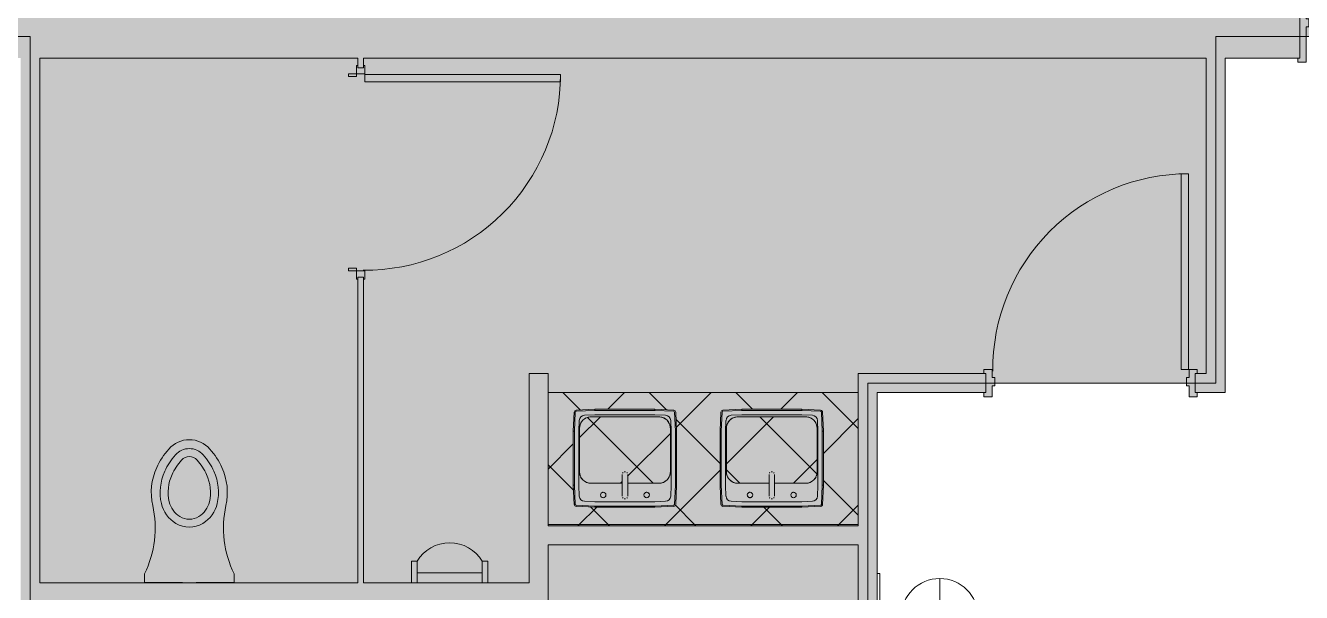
# Model space of a CAD drawing. Header units: inches. Extents: x 6664 to 8130, y 209 to 1287.
# Drawn here: x 7417.4 to 7652, y 1036.6 to 1140.9 of the extents above; entities that cross this region are included whole.
import ezdxf

# ---------------------------------------------------------------- set-up
doc = ezdxf.new("R2010")
doc.units = ezdxf.units.IN
doc.header["$MEASUREMENT"] = 0
for name, color, linetype, lineweight in [('A-DETL-GENF', 92, 'Continuous', 9), ('A-DETL-THIN', 151, 'Continuous', 9), ('A-DOOR', 31, 'Continuous', 13), ('A-WALL', 113, 'Continuous', 13), ('A-WALL-PATT', 111, 'Continuous', 13), ('I-WALL', 2, 'Continuous', 9), ('P-SANR-FIXT', 6, 'Continuous', 13), ('Q-CASE', 31, 'Continuous', 9)]:
    doc.layers.add(name, color=color, linetype=linetype, lineweight=lineweight)
pattern_1 = [(45, (-7560.751, -1048.36), (-7.954951, 7.954951), []), (135, (-7560.751, -1048.36), (-7.954951, -7.954951), [])]

# ---------------------------------------------------------------- blocks, each defined once
blk = doc.blocks.new('Door - Single - Solid Door-7736277-11th FLOOR CONSTRUCTION')
at = {"layer": 'A-DOOR'}
h = blk.add_hatch(color=250, dxfattribs=at)
h.paths.add_polyline_path([(23.62, 4.66), (22.12, 4.66), (22.12, -1.84), (21.62, -1.84), (21.62, -3.34), (22.12, -3.34), (22.12, -4.84), (23.62, -4.84), (23.62, -4.09), (23.24, -4.09), (23.24, 3.91), (23.62, 3.91)], flags=0)
h.paths.add_polyline_path([(-15.06, 4.66), (-15.63, 4.66), (-15.63, 3.91), (-15.26, 3.91), (-15.26, -4.09), (-15.63, -4.09), (-15.63, -4.84), (-14.13, -4.84), (-14.13, -3.34), (-13.63, -3.34), (-13.63, -1.84), (-14.13, -1.84), (-14.13, 4.66)], flags=0)
at = {"layer": 'A-DOOR', "color": 8, "lineweight": 20}
for p, q in [((-15.63, 4.66), (-14.13, 4.66)), ((-15.63, 3.91), (-15.63, 4.66)), ((-14.13, 4.66), (-14.13, -1.84)), ((22.12, 4.66), (23.62, 4.66)), ((22.12, -1.84), (22.12, 4.66)), ((23.62, 4.66), (23.62, 3.91)), ((-14.13, -1.84), (-13.63, -1.84)), ((-13.63, -1.84), (-13.63, -3.34)), ((21.62, -1.84), (22.12, -1.84)), ((21.62, -3.34), (21.62, -1.84)), ((-15.63, -4.84), (-15.63, -4.09)), ((-14.13, -3.34), (-14.13, -4.84)), ((-13.63, -3.34), (-14.13, -3.34)), ((22.12, -3.34), (21.62, -3.34)), ((22.12, -4.84), (22.12, -3.34)), ((23.62, -4.09), (23.62, -4.84)), ((-14.13, -4.84), (-15.63, -4.84)), ((-12.63, -4.84), (-14.01, -4.84)), ((-14.01, -4.84), (-14.01, -40.84)), ((-12.63, -40.84), (-12.63, -4.84)), ((23.62, -4.84), (22.12, -4.84)), ((-14.01, -40.84), (-12.63, -40.84))]:
    blk.add_line(p, q, dxfattribs=at)
at = {"layer": 'A-DOOR', "lineweight": 9}
blk.add_arc((-14.01, -4.84), 36, 270, 0.5, dxfattribs=at)
blk = doc.blocks.new('Door - Single - Solid Door-7736225-11th FLOOR CONSTRUCTION')
at = {"layer": 'A-DOOR'}
h = blk.add_hatch(color=250, dxfattribs=at)
h.paths.add_polyline_path([(-15.63, -2.59), (-14.13, -2.59), (-14.13, -1.09), (-13.63, -1.09), (-13.63, 0.41), (-14.13, 0.41), (-14.13, 2.41), (-15.63, 2.41), (-15.63, 1.66), (-15.26, 1.66), (-15.26, -1.84), (-15.63, -1.84)], flags=0)
h.paths.add_polyline_path([(21.62, -0.76), (21.62, -1.09), (22.12, -1.09), (22.12, -2.59), (23.62, -2.59), (23.62, -1.84), (23.24, -1.84), (23.24, 1.66), (23.62, 1.66), (23.62, 2.41), (22.12, 2.41), (22.12, 0.41), (21.62, 0.41), (21.62, -0.14)], flags=0)
at = {"layer": 'A-DOOR', "color": 8, "lineweight": 20}
for p, q in [((-15.63, 2.41), (-14.13, 2.41)), ((-15.63, 1.66), (-15.63, 2.41)), ((-14.13, 2.41), (-14.13, 0.41)), ((22.12, 2.41), (23.62, 2.41)), ((22.12, 0.41), (22.12, 2.41)), ((23.62, 2.41), (23.62, 1.66)), ((-14.13, 0.41), (-13.63, 0.41)), ((-13.63, 0.41), (-13.63, -1.09)), ((21.62, 0.41), (22.12, 0.41)), ((21.62, -1.09), (21.62, 0.41)), ((-15.63, -2.59), (-15.63, -1.84)), ((-14.13, -1.09), (-14.13, -2.59)), ((-13.63, -1.09), (-14.13, -1.09)), ((22.12, -1.09), (21.62, -1.09)), ((22.12, -2.59), (22.12, -1.09)), ((23.62, -1.84), (23.62, -2.59)), ((-14.13, -2.59), (-15.63, -2.59)), ((-12.63, -2.59), (-14.01, -2.59)), ((-14.01, -2.59), (-14.01, -38.59)), ((-12.63, -38.59), (-12.63, -2.59)), ((23.62, -2.59), (22.12, -2.59)), ((-14.01, -38.59), (-12.63, -38.59))]:
    blk.add_line(p, q, dxfattribs=at)
at = {"layer": 'A-DOOR', "lineweight": 9}
blk.add_arc((-14.01, -2.59), 36, 270, 0.5, dxfattribs=at)
blk = doc.blocks.new('P-Toilet-Wall-3D - Wall Mount-7751484-11th FLOOR CONSTRUCTION')
at = {"layer": 'P-SANR-FIXT', "lineweight": 9}
for p, q in [((7439.24, 1038.42), (7439.24, 1040.05)), ((7455.74, 1040.05), (7455.74, 1038.42)), ((7446.24, 1038.42), (7439.24, 1038.42)), ((7446.24, 1038.36), (7446.24, 1038.42)), ((7455.74, 1038.42), (7448.74, 1038.42)), ((7448.74, 1038.42), (7448.74, 1038.36))]:
    blk.add_line(p, q, dxfattribs=at)
for centre, radius, start, end in [((7454.3, 1053.68), 14.09, 138.704, 155.296), ((7447.49, 1059.67), 5.03, 41.296, 138.704), ((7447.49, 1059.67), 3.4, 41.296, 138.704), ((7440.68, 1053.68), 14.09, 24.704, 41.296), ((7454.3, 1053.68), 12.47, 138.704, 155.296), ((7454.3, 1053.68), 11, 138.704, 155.296), ((7447.49, 1059.67), 1.93, 41.296, 138.704), ((7440.68, 1053.68), 11, 24.704, 41.296), ((7440.68, 1053.68), 12.47, 24.704, 41.296), ((7451.42, 1055.01), 10.93, 155.296, 192.704), ((7451.42, 1055.01), 9.3, 155.296, 192.704), ((7451.42, 1055.01), 7.83, 155.296, 192.704), ((7443.55, 1055.01), 7.83, 347.296, 24.704), ((7443.55, 1055.01), 9.3, 347.296, 24.704), ((7443.55, 1055.01), 10.93, 347.296, 24.704), ((7422.39, 1048.46), 18.83, 333.4615, 12.704), ((7447.92, 1054.22), 5.71, 192.704, 239.296), ((7447.92, 1054.22), 4.24, 192.704, 239.296), ((7447.06, 1054.22), 4.24, 300.704, 347.296), ((7447.06, 1054.22), 5.71, 300.704, 347.296), ((7472.59, 1048.46), 18.83, 167.296, 206.5385), ((7447.49, 1053.49), 4.87, 239.296, 300.704), ((7447.49, 1053.49), 3.4, 239.296, 300.704)]:
    blk.add_arc(centre, radius, start, end, dxfattribs=at)
blk = doc.blocks.new('P-Urinal-Wall-3D - P-Urinal-Wall-3D-7738463-11th FLOOR CONSTRUCTION')
at = {"layer": 'P-SANR-FIXT', "lineweight": 9}
for p, q in [((-11.29, 1.75), (-11.29, 5.75)), ((-11.29, 5.75), (-10.29, 5.75)), ((-10.29, 5.75), (-10.29, 1.75)), ((2.73, 5.75), (1.71, 5.75)), ((1.71, 5.75), (1.71, 1.75)), ((2.73, 1.75), (2.73, 5.75)), ((1.71, 3.6), (-10.29, 3.6)), ((-10.29, 3.6), (-10.29, 1.75)), ((1.71, 1.75), (1.71, 3.6)), ((-10.29, 1.75), (-11.29, 1.75)), ((-10.29, 1.75), (1.71, 1.75)), ((1.71, 1.75), (2.73, 1.75))]:
    blk.add_line(p, q, dxfattribs=at)
blk.add_arc((-4.29, 2.14), 7, 31.0027, 148.9973, dxfattribs=at)
blk = doc.blocks.new('P-Drinking_Fountain-Wall_Mounted - HI-LO-7751322-11th FLOOR CONSTRUCTION')
at = {"layer": 'P-SANR-FIXT', "lineweight": 9}
for p, q in [((19.07, 1.44), (19.07, 15.56)), ((20.69, 12.5), (17.44, 12.5)), ((20.69, 12.5), (17.44, 12.5)), ((16.44, 11.5), (16.44, -2.85)), ((16.44, 11.5), (16.44, -3)), ((21.69, -2.85), (21.69, 11.5)), ((21.69, -3), (21.69, 11.5)), ((26.25, 8.5), (12, 8.5)), ((43.07, -2.5), (11.07, -2.5)), ((11.07, -2.5), (11.07, -3)), ((11.07, -2.5), (11.07, -3)), ((43.07, -2.5), (11.07, -2.5)), ((43.07, -3), (43.07, -2.5)), ((43.07, -3), (43.07, -2.5))]:
    blk.add_line(p, q, dxfattribs=at)
blk.add_circle((19.07, 8.5), 7.06, dxfattribs=at)
for centre, radius, start, end in [((17.44, 11.5), 1, 90, 180), ((17.44, 11.5), 1, 90, 180), ((20.69, 11.5), 1, 360, 90), ((20.69, 11.5), 1, 360, 90), ((16.59, -2.85), 0.15, 180, 270), ((21.54, -2.85), 0.15, 270, 0)]:
    blk.add_arc(centre, radius, start, end, dxfattribs=at)
blk = doc.blocks.new('P-Sink-Rectangular - PSR1918-7751963-11th FLOOR CONSTRUCTION')
at = {"layer": 'P-SANR-FIXT', "lineweight": 9}
for p, q in [((-9.5, 4.97), (-9.34, 8.49)), ((-9.13, 8.48), (-9.28, 4.96)), ((-8.99, 8.84), (-5.52, 9)), ((-5.51, 8.78), (-8.98, 8.63)), ((-7.47, 7.92), (-5.51, 8)), ((-6.25, 7.6), (6.25, 7.6)), ((-6.25, 7.6), (6.25, 7.6)), ((-5.51, 8.78), (-5.52, 9)), ((-5.52, 9), (5.52, 9)), ((5.51, 8.78), (-5.51, 8.78)), ((-5.51, 8), (5.51, 8)), ((5.51, 8.78), (5.52, 9)), ((8.98, 8.63), (5.51, 8.78)), ((5.51, 8), (7.47, 7.92)), ((5.52, 9), (8.99, 8.84)), ((9.28, 4.96), (9.13, 8.48)), ((9.34, 8.49), (9.5, 4.97)), ((-9.28, 4.96), (-9.5, 4.97)), ((-9.5, -4.97), (-9.5, 4.97)), ((-9.28, 4.96), (-9.28, -4.96)), ((-8.5, 5.01), (-8.42, 6.97)), ((-8.5, -5.01), (-8.5, 5.01)), ((-8.35, -2.5), (-8.35, 5.5)), ((-8.35, -2.5), (-8.35, 5.5)), ((8.35, 5.5), (8.35, -2.5)), ((8.35, 5.5), (8.35, -2.5)), ((8.42, 6.97), (8.5, 5.01)), ((8.5, 5.01), (8.5, -5.01)), ((9.28, 4.96), (9.5, 4.97)), ((9.28, -4.96), (9.28, 4.96)), ((9.5, 4.97), (9.5, -4.97)), ((-0.49, -4.6), (-6.25, -4.6)), ((-0.49, -4.6), (-6.25, -4.6)), ((6.25, -4.6), (0.48, -4.6)), ((6.25, -4.6), (0.48, -4.6)), ((-9.28, -4.96), (-9.5, -4.97)), ((-9.34, -8.49), (-9.5, -4.97)), ((-9.28, -4.96), (-9.13, -8.48)), ((-8.42, -6.97), (-8.5, -5.01)), ((8.5, -5.01), (8.42, -6.97)), ((9.13, -8.48), (9.28, -4.96)), ((9.28, -4.96), (9.5, -4.97)), ((9.5, -4.97), (9.34, -8.49)), ((-5.52, -9), (-8.99, -8.84)), ((-8.98, -8.63), (-5.51, -8.78)), ((-5.51, -8), (-7.47, -7.92)), ((-5.51, -8.78), (-5.52, -9)), ((5.52, -9), (-5.52, -9)), ((5.51, -8), (-5.51, -8)), ((-5.51, -8.78), (5.51, -8.78)), ((7.47, -7.92), (5.51, -8)), ((5.51, -8.78), (8.98, -8.63)), ((5.51, -8.78), (5.52, -9)), ((8.99, -8.84), (5.52, -9))]:
    blk.add_line(p, q, dxfattribs=at)
at = {"layer": 'P-SANR-FIXT', "lineweight": 9, "flags": 128}
for points in [[(-0.5, -2.97), (-0.5, -3.15), (-0.5, -3.67), (-0.5, -4.43), (-0.5, -5.29), (-0.5, -6.09), (-0.5, -6.68), (-0.5, -6.95), (-0.5, -6.97)], [(0.5, -6.97), (0.5, -6.78), (0.5, -6.26), (0.5, -5.5), (0.5, -4.65), (0.5, -3.85), (0.5, -3.26), (0.5, -2.98), (0.5, -2.97)]]:
    blk.add_lwpolyline(points, dxfattribs=at)
at = {"layer": 'P-SANR-FIXT', "lineweight": 9}
for centre, radius, start, end in [((-8.97, 8.47), 0.371, 92.5667, 177.4333), ((-8.97, 8.47), 0.156, 92.5667, 177.4333), ((-7.42, 6.92), 0.995, 92.5667, 177.4333), ((-6.25, 5.5), 2.1, 90, 180), ((-6.25, 5.5), 2.1, 90, 180), ((-6.25, 5.5), 2.1, 115.0288, 154.9712), ((-6.25, 5.5), 2.1, 90, 109.9712), ((6.25, 5.5), 2.1, 70.0288, 90), ((6.25, 5.5), 2.1, 0, 90), ((6.25, 5.5), 2.1, 0, 90), ((6.25, 5.5), 2.1, 25.0288, 64.9712), ((7.42, 6.92), 0.995, 2.5667, 87.4333), ((8.97, 8.47), 0.156, 2.5667, 87.4333), ((8.97, 8.47), 0.371, 2.5667, 87.4333), ((-6.25, 5.5), 2.1, 160.0288, 180), ((6.25, 5.5), 2.1, 360, 19.9712), ((-6.25, -2.5), 2.1, 180, 199.9712), ((-6.25, -2.5), 2.1, 180, 270), ((-6.25, -2.5), 2.1, 180, 270), ((-6.25, -2.5), 2.1, 205.0288, 244.9712), ((-6.25, -2.5), 2.1, 250.0288, 270), ((0, -2.97), 0.5, 135, 150), ((0, -2.97), 0.5, 90, 105), ((0, -2.97), 0.5, 75, 90), ((0, -2.97), 0.5, 30, 45), ((6.25, -2.5), 2.1, 270, 0), ((6.25, -2.5), 2.1, 270, 0), ((6.25, -2.5), 2.1, 270, 289.9712), ((6.25, -2.5), 2.1, 295.0288, 334.9712), ((6.25, -2.5), 2.1, 340.0288, 360), ((-7.42, -6.92), 0.995, 182.5667, 267.4333), ((-4, -6.75), 0.5, 0, 180), ((-4, -6.75), 0.5, 90, 180), ((-4, -6.75), 0.5, 90, 180), ((-4, -6.75), 0.5, 135, 180), ((-4, -6.75), 0.5, 135, 180), ((-4, -6.75), 0.5, 180, 360), ((-4, -6.75), 0.5, 195, 225), ((-4, -6.75), 0.5, 195, 225), ((-4, -6.75), 0.5, 120, 128.6721), ((-4, -6.75), 0.5, 120, 128.6721), ((-4, -6.75), 0.5, 90, 105), ((-4, -6.75), 0.5, 90, 105), ((-4, -6.75), 0.5, 0, 45), ((-4, -6.75), 0.5, 15, 45), ((-4, -6.75), 0.5, 0, 45), ((-4, -6.75), 0.5, 15, 45), ((-4, -6.75), 0.5, 315, 360), ((-4, -6.75), 0.5, 315, 360), ((-4, -6.75), 0.5, 315, 345), ((-4, -6.75), 0.5, 315, 345), ((4, -6.75), 0.5, 360, 180), ((4, -6.75), 0.5, 135, 180), ((4, -6.75), 0.5, 135, 180), ((4, -6.75), 0.5, 135, 180), ((4, -6.75), 0.5, 135, 180), ((4, -6.75), 0.5, 180, 360), ((4, -6.75), 0.5, 180, 225), ((4, -6.75), 0.5, 180, 225), ((4, -6.75), 0.5, 210, 225), ((4, -6.75), 0.5, 210, 225), ((4, -6.75), 0.5, 60, 120), ((4, -6.75), 0.5, 60, 120), ((4, -6.75), 0.5, 240, 360), ((4, -6.75), 0.5, 240, 360), ((4, -6.75), 0.5, 90, 105), ((4, -6.75), 0.5, 90, 105), ((4, -6.75), 0.5, 300, 330), ((4, -6.75), 0.5, 300, 330), ((4, -6.75), 0.5, 15, 45), ((4, -6.75), 0.5, 30, 45), ((4, -6.75), 0.5, 15, 45), ((4, -6.75), 0.5, 30, 45), ((7.42, -6.92), 0.995, 272.5667, 357.4333), ((-8.97, -8.47), 0.371, 182.5667, 267.4333), ((-8.97, -8.47), 0.156, 182.5667, 267.4333), ((-4, -6.75), 0.5, 240, 300), ((-4, -6.75), 0.5, 240, 300), ((-4, -6.75), 0.5, 255, 285), ((-4, -6.75), 0.5, 255, 285), ((0, -6.97), 0.5, 210, 225), ((0, -6.97), 0.5, 255, 270), ((0, -6.97), 0.5, 270, 285), ((0, -6.97), 0.5, 315, 330), ((4, -6.75), 0.5, 255, 285), ((4, -6.75), 0.5, 255, 285), ((8.97, -8.47), 0.156, 272.5667, 357.4333), ((8.97, -8.47), 0.371, 272.5667, 357.4333)]:
    blk.add_arc(centre, radius, start, end, dxfattribs=at)
blk = doc.blocks.new('P-Sink-Rectangular - PSR1918-V7-11th FLOOR CONSTRUCTION')
at = {"layer": 'P-SANR-FIXT', "lineweight": 9}
for p, q in [((-9.5, 4.97), (-9.34, 8.49)), ((-9.13, 8.48), (-9.28, 4.96)), ((-8.99, 8.84), (-5.52, 9)), ((-5.51, 8.78), (-8.98, 8.63)), ((-7.47, 7.92), (-5.51, 8)), ((-6.25, 7.6), (6.25, 7.6)), ((-6.25, 7.6), (6.25, 7.6)), ((-5.51, 8.78), (-5.52, 9)), ((-5.52, 9), (5.52, 9)), ((5.51, 8.78), (-5.51, 8.78)), ((-5.51, 8), (5.51, 8)), ((5.51, 8.78), (5.52, 9)), ((8.98, 8.63), (5.51, 8.78)), ((5.51, 8), (7.47, 7.92)), ((5.52, 9), (8.99, 8.84)), ((9.28, 4.96), (9.13, 8.48)), ((9.34, 8.49), (9.5, 4.97)), ((-9.28, 4.96), (-9.5, 4.97)), ((-9.5, -4.97), (-9.5, 4.97)), ((-9.28, 4.96), (-9.28, -4.96)), ((-8.5, 5.01), (-8.42, 6.97)), ((-8.5, -5.01), (-8.5, 5.01)), ((-8.35, -2.5), (-8.35, 5.5)), ((-8.35, -2.5), (-8.35, 5.5)), ((8.35, 5.5), (8.35, -2.5)), ((8.35, 5.5), (8.35, -2.5)), ((8.42, 6.97), (8.5, 5.01)), ((8.5, 5.01), (8.5, -5.01)), ((9.28, 4.96), (9.5, 4.97)), ((9.28, -4.96), (9.28, 4.96)), ((9.5, 4.97), (9.5, -4.97)), ((-0.49, -4.6), (-6.25, -4.6)), ((-0.49, -4.6), (-6.25, -4.6)), ((6.25, -4.6), (0.48, -4.6)), ((6.25, -4.6), (0.48, -4.6)), ((-9.28, -4.96), (-9.5, -4.97)), ((-9.34, -8.49), (-9.5, -4.97)), ((-9.28, -4.96), (-9.13, -8.48)), ((-8.42, -6.97), (-8.5, -5.01)), ((8.5, -5.01), (8.42, -6.97)), ((9.13, -8.48), (9.28, -4.96)), ((9.28, -4.96), (9.5, -4.97)), ((9.5, -4.97), (9.34, -8.49)), ((-5.52, -9), (-8.99, -8.84)), ((-8.98, -8.63), (-5.51, -8.78)), ((-5.51, -8), (-7.47, -7.92)), ((-5.51, -8.78), (-5.52, -9)), ((5.52, -9), (-5.52, -9)), ((5.51, -8), (-5.51, -8)), ((-5.51, -8.78), (5.51, -8.78)), ((7.47, -7.92), (5.51, -8)), ((5.51, -8.78), (8.98, -8.63)), ((5.51, -8.78), (5.52, -9)), ((8.99, -8.84), (5.52, -9))]:
    blk.add_line(p, q, dxfattribs=at)
at = {"layer": 'P-SANR-FIXT', "lineweight": 9, "flags": 128}
for points in [[(-0.5, -2.97), (-0.5, -3.15), (-0.5, -3.67), (-0.5, -4.43), (-0.5, -5.29), (-0.5, -6.09), (-0.5, -6.68), (-0.5, -6.95), (-0.5, -6.97)], [(0.5, -6.97), (0.5, -6.78), (0.5, -6.26), (0.5, -5.5), (0.5, -4.65), (0.5, -3.85), (0.5, -3.26), (0.5, -2.98), (0.5, -2.97)]]:
    blk.add_lwpolyline(points, dxfattribs=at)
at = {"layer": 'P-SANR-FIXT', "lineweight": 9}
for centre, radius, start, end in [((-8.97, 8.47), 0.371, 92.5667, 177.4333), ((-8.97, 8.47), 0.156, 92.5667, 177.4333), ((-7.42, 6.92), 0.995, 92.5667, 177.4333), ((-6.25, 5.5), 2.1, 90, 180), ((-6.25, 5.5), 2.1, 90, 180), ((-6.25, 5.5), 2.1, 115.0288, 154.9712), ((-6.25, 5.5), 2.1, 90, 109.9712), ((6.25, 5.5), 2.1, 70.0288, 90), ((6.25, 5.5), 2.1, 0, 90), ((6.25, 5.5), 2.1, 0, 90), ((6.25, 5.5), 2.1, 25.0288, 64.9712), ((7.42, 6.92), 0.995, 2.5667, 87.4333), ((8.97, 8.47), 0.156, 2.5667, 87.4333), ((8.97, 8.47), 0.371, 2.5667, 87.4333), ((-6.25, 5.5), 2.1, 160.0288, 180), ((6.25, 5.5), 2.1, 360, 19.9712), ((-6.25, -2.5), 2.1, 180, 199.9712), ((-6.25, -2.5), 2.1, 180, 270), ((-6.25, -2.5), 2.1, 180, 270), ((-6.25, -2.5), 2.1, 205.0288, 244.9712), ((-6.25, -2.5), 2.1, 250.0288, 270), ((0, -2.97), 0.5, 135, 150), ((0, -2.97), 0.5, 90, 105), ((0, -2.97), 0.5, 75, 90), ((0, -2.97), 0.5, 30, 45), ((6.25, -2.5), 2.1, 270, 0), ((6.25, -2.5), 2.1, 270, 0), ((6.25, -2.5), 2.1, 270, 289.9712), ((6.25, -2.5), 2.1, 295.0288, 334.9712), ((6.25, -2.5), 2.1, 340.0288, 360), ((-7.42, -6.92), 0.995, 182.5667, 267.4333), ((-4, -6.75), 0.5, 0, 180), ((-4, -6.75), 0.5, 93.3322, 180), ((-4, -6.75), 0.5, 93.3322, 180), ((-4, -6.75), 0.5, 135, 180), ((-4, -6.75), 0.5, 135, 180), ((-4, -6.75), 0.5, 180, 360), ((-4, -6.75), 0.5, 195, 225), ((-4, -6.75), 0.5, 195, 225), ((-4, -6.75), 0.5, 120, 128.6721), ((-4, -6.75), 0.5, 120, 128.6721), ((-4, -6.75), 0.5, 93.3322, 105), ((-4, -6.75), 0.5, 93.3322, 105), ((-4, -6.75), 0.5, 0, 45), ((-4, -6.75), 0.5, 15, 45), ((-4, -6.75), 0.5, 0, 45), ((-4, -6.75), 0.5, 15, 45), ((-4, -6.75), 0.5, 315, 360), ((-4, -6.75), 0.5, 315, 360), ((-4, -6.75), 0.5, 315, 345), ((-4, -6.75), 0.5, 315, 345), ((4, -6.75), 0.5, 360, 180), ((4, -6.75), 0.5, 135, 180), ((4, -6.75), 0.5, 135, 180), ((4, -6.75), 0.5, 135, 180), ((4, -6.75), 0.5, 135, 180), ((4, -6.75), 0.5, 180, 360), ((4, -6.75), 0.5, 180, 225), ((4, -6.75), 0.5, 180, 225), ((4, -6.75), 0.5, 210, 225), ((4, -6.75), 0.5, 210, 225), ((4, -6.75), 0.5, 60, 120), ((4, -6.75), 0.5, 60, 120), ((4, -6.75), 0.5, 240, 360), ((4, -6.75), 0.5, 240, 360), ((4, -6.75), 0.5, 90, 105), ((4, -6.75), 0.5, 90, 105), ((4, -6.75), 0.5, 300, 330), ((4, -6.75), 0.5, 300, 330), ((4, -6.75), 0.5, 15, 45), ((4, -6.75), 0.5, 30, 45), ((4, -6.75), 0.5, 15, 45), ((4, -6.75), 0.5, 30, 45), ((7.42, -6.92), 0.995, 272.5667, 357.4333), ((-8.97, -8.47), 0.371, 182.5667, 267.4333), ((-8.97, -8.47), 0.156, 182.5667, 267.4333), ((-4, -6.75), 0.5, 240, 266.6678), ((-4, -6.75), 0.5, 240, 266.6678), ((-4, -6.75), 0.5, 255, 266.6678), ((-4, -6.75), 0.5, 255, 266.6678), ((-4, -6.75), 0.5, 270, 300), ((-4, -6.75), 0.5, 270, 300), ((-4, -6.75), 0.5, 270, 285), ((-4, -6.75), 0.5, 270, 285), ((0, -6.97), 0.5, 210, 225), ((0, -6.97), 0.5, 255, 270), ((0, -6.97), 0.5, 270, 285), ((0, -6.97), 0.5, 315, 330), ((4, -6.75), 0.5, 255, 285), ((4, -6.75), 0.5, 255, 285), ((8.97, -8.47), 0.156, 272.5667, 357.4333), ((8.97, -8.47), 0.371, 272.5667, 357.4333)]:
    blk.add_arc(centre, radius, start, end, dxfattribs=at)
blk = doc.blocks.new('C-Counter Top - ADJ HEIGHT-7751964-11th FLOOR CONSTRUCTION')
at = {"layer": 'Q-CASE'}
h = blk.add_hatch(dxfattribs=at)
h.set_pattern_fill('FP_9', color=256, style=0, pattern_type=2)
h.set_pattern_definition(pattern_1)
h.paths.add_polyline_path([(-47.26, 0.75), (9.74, 0.75), (9.74, 25), (-47.26, 25), (-47.26, 6.56)], flags=0)
h.paths.add_polyline_path([(-11.66, 3.93), (-12.4, 3.97), (-15.23, 4.13), (-15.38, 4.2), (-15.49, 4.45), (-15.65, 8.33), (-15.65, 17.94), (-15.49, 21.42), (-15.38, 21.67), (-15.13, 21.78), (-11.66, 21.93), (-0.63, 21.93), (2.93, 21.74), (3.09, 21.67), (3.2, 21.41), (3.35, 17.89), (3.35, 7.97), (3.19, 4.44), (3.09, 4.2), (2.82, 4.09), (-0.63, 3.93), (-11.66, 3.93)], flags=0)
h.paths.add_polyline_path([(-27.63, 3.93), (-39.4, 3.97), (-42.23, 4.13), (-42.38, 4.2), (-42.49, 4.45), (-42.65, 8.33), (-42.65, 17.94), (-42.49, 21.42), (-42.38, 21.67), (-42.13, 21.78), (-38.66, 21.93), (-27.63, 21.93), (-24.16, 21.78), (-23.91, 21.67), (-23.8, 21.41), (-23.65, 17.89), (-23.65, 7.97), (-23.81, 4.44), (-23.91, 4.2), (-24.17, 4.09), (-25.68, 4.02)], flags=0)
h.paths.add_polyline_path([(-10.58, 8.33), (-6.64, 8.33), (-6.63, 9.67), (-6.63, 9.84), (-6.63, 10.09), (-6.58, 10.22), (-6.49, 10.25), (-6.47, 10.34), (-6.28, 10.45), (-6.15, 10.42), (-5.96, 10.42), (-5.79, 10.31), (-5.79, 10.24), (-5.71, 10.21), (-5.65, 9.96), (-5.69, 9.94), (-5.69, 9.84), (-5.65, 9.28), (-5.65, 8.33), (0.1, 8.33), (0.65, 8.41), (1.15, 8.62), (1.59, 8.95), (1.92, 9.38), (2.13, 9.89), (2.2, 10.43), (2.2, 18.43), (2.13, 18.98), (1.83, 19.6), (1.59, 19.92), (1.15, 20.25), (0.65, 20.46), (0.1, 20.53), (-12.7, 20.49), (-12.94, 20.46), (-13.45, 20.25), (-13.89, 19.9), (-14.21, 19.48), (-14.42, 18.98), (-14.49, 18.43), (-14.49, 10.43), (-14.42, 9.89), (-14.21, 9.38), (-13.88, 8.95), (-13.45, 8.62), (-12.94, 8.41), (-12.4, 8.33), (-10.63, 8.33)], flags=0)
h.paths.add_polyline_path([(-29.02, 8.33), (-26.9, 8.33), (-26.35, 8.41), (-25.85, 8.62), (-25.41, 8.95), (-25.08, 9.38), (-24.87, 9.89), (-24.8, 10.43), (-24.8, 18.43), (-24.87, 18.98), (-25.17, 19.6), (-25.41, 19.92), (-25.85, 20.25), (-26.35, 20.46), (-26.9, 20.53), (-39.7, 20.49), (-39.94, 20.46), (-40.45, 20.25), (-40.89, 19.9), (-41.21, 19.48), (-41.42, 18.98), (-41.49, 18.43), (-41.49, 10.43), (-41.42, 9.89), (-41.21, 9.38), (-40.88, 8.95), (-40.45, 8.62), (-39.94, 8.41), (-39.4, 8.33), (-33.64, 8.33), (-33.63, 9.67), (-33.63, 9.84), (-33.63, 10.09), (-33.58, 10.22), (-33.49, 10.25), (-33.47, 10.34), (-33.28, 10.45), (-33.15, 10.42), (-32.96, 10.42), (-32.79, 10.31), (-32.79, 10.24), (-32.71, 10.21), (-32.65, 9.96), (-32.69, 9.94), (-32.69, 9.84), (-32.65, 9.28), (-32.65, 8.33), (-29.15, 8.33)], flags=0)
h = blk.add_hatch(dxfattribs=at)
h.set_pattern_fill('FP_9', color=256, style=0, pattern_type=2)
h.set_pattern_definition(pattern_1)
h.paths.add_polyline_path([(-16.67, 0.5), (9.74, 0.5), (9.74, 0.75), (-47.26, 0.75), (-47.26, 0.5), (-23.17, 0.5)], flags=0)
for p, q in [((9.74, 25), (-47.26, 25)), ((9.74, 0.75), (-47.26, 0.75))]:
    blk.add_line(p, q, dxfattribs=at)
blk = doc.blocks.new('Door - Single - Solid Door-7752073-11th FLOOR CONSTRUCTION')
at = {"layer": 'A-DOOR'}
h = blk.add_hatch(color=250, dxfattribs=at)
h.paths.add_polyline_path([(23.62, 0.86), (22.12, 0.86), (22.12, -0.64), (21.62, -0.64), (21.62, -2.14), (22.12, -2.14), (22.12, -0.68), (23.62, -0.64), (23.62, -0.41), (23.24, -0.41), (23.24, 0.59), (23.62, 0.59)], flags=0)
h.paths.add_polyline_path([(-13.63, -2.14), (-13.63, -0.64), (-14.13, -0.64), (-14.13, 0.86), (-15.63, 0.86), (-15.63, 0.59), (-15.26, 0.59), (-15.26, -0.41), (-15.63, -0.41), (-15.63, -0.68), (-14.13, -0.68), (-14.13, -2.14)], flags=0)
at = {"layer": 'A-DOOR', "color": 8, "lineweight": 20}
for p, q in [((-14.01, 36.86), (-12.63, 36.86)), ((-14.01, 0.86), (-14.01, 36.86)), ((-12.63, 36.86), (-12.63, 0.86)), ((-15.63, 0.86), (-15.63, 0.59)), ((-14.13, 0.86), (-15.63, 0.86)), ((-14.13, -0.64), (-14.13, 0.86)), ((-12.63, 0.86), (-14.01, 0.86)), ((23.62, 0.86), (22.12, 0.86)), ((22.12, 0.86), (22.12, -0.64)), ((23.62, 0.59), (23.62, 0.86)), ((-15.63, -0.41), (-15.63, -0.68)), ((-15.63, -0.68), (-14.13, -0.68)), ((-13.63, -0.64), (-14.13, -0.64)), ((-14.13, -0.68), (-14.13, -2.14)), ((-14.13, -2.14), (-13.63, -2.14)), ((-13.63, -2.14), (-13.63, -0.64)), ((22.12, -0.64), (21.62, -0.64)), ((21.62, -0.64), (21.62, -2.14)), ((21.62, -2.14), (22.12, -2.14)), ((22.12, -2.14), (22.12, -0.68)), ((22.12, -0.68), (23.62, -0.68)), ((23.62, -0.68), (23.62, -0.41))]:
    blk.add_line(p, q, dxfattribs=at)
at = {"layer": 'A-DOOR', "lineweight": 9}
blk.add_arc((-14.01, 0.86), 36, 359.5, 90, dxfattribs=at)

msp = doc.modelspace()

# ---------------------------------------------------------------- hatches: boundary and pattern name
at = {"layer": 'A-DETL-GENF'}
h = msp.add_hatch(color=9, dxfattribs=at)
h.paths.add_polyline_path([(7852.99, 923.48), (7894.99, 923.48), (7894.99, 933.48), (7923.99, 933.48), (7923.99, 952.23), (7935.99, 952.23), (7935.99, 933.48), (7964.99, 933.48), (7964.99, 923.48), (8006.99, 923.48), (8006.99, 933.48), (8035.99, 933.48), (8035.99, 952.23), (8047.99, 952.23), (8047.99, 924.23), (8050.24, 924.23), (8050.24, 1032.23), (8048.49, 1032.23), (8048.49, 1018.23), (8036.49, 1018.23), (8036.49, 1032.23), (7935.99, 1032.23), (7935.99, 1018.23), (7923.99, 1018.23), (7923.99, 1032.23), (7711.99, 1032.23), (7711.99, 1018.23), (7706.99, 1018.23), (7706.99, 970.23), (7711.99, 970.23), (7711.99, 933.48), (7740.99, 933.48), (7740.99, 923.48), (7782.99, 923.48), (7782.99, 933.48), (7852.99, 933.48), (7852.99, 933.23)], flags=0)
h.paths.add_polyline_path([(7478.49, 926.98), (7478.49, 927.85), (7478.22, 927.85), (7478.22, 929.35), (7476.76, 929.35), (7476.76, 929.85), (7478.26, 929.85), (7478.26, 929.35), (7479.76, 929.35), (7479.76, 927.85), (7479.49, 927.85), (7479.49, 926.98), (7634.49, 926.98), (7634.49, 986.86), (7631.86, 986.86), (7631.86, 986.11), (7630.36, 986.11), (7630.36, 987.61), (7629.86, 987.61), (7629.86, 988.61), (7594.61, 988.61), (7594.61, 987.61), (7594.11, 987.61), (7594.11, 986.11), (7592.61, 986.11), (7592.61, 986.86), (7570.49, 986.86), (7570.49, 1012.86), (7513.49, 1012.86), (7513.49, 962.86), (7509.99, 962.86), (7509.99, 969.21), (7507.61, 969.21), (7507.61, 968.94), (7506.11, 968.94), (7506.11, 967.48), (7505.61, 967.48), (7505.61, 968.98), (7506.11, 968.98), (7506.11, 970.48), (7507.61, 970.48), (7507.61, 970.21), (7509.99, 970.21), (7509.99, 1023.36), (7479.49, 1023.36), (7479.49, 970.21), (7480.36, 970.21), (7480.36, 970.48), (7481.86, 970.48), (7481.86, 968.98), (7482.36, 968.94), (7482.36, 967.48), (7481.86, 967.48), (7481.86, 968.94), (7480.36, 968.98), (7480.36, 969.21), (7479.49, 969.21), (7479.49, 967.1), (7479.76, 967.1), (7479.76, 965.6), (7478.26, 965.6), (7478.22, 965.1), (7476.76, 965.1), (7476.76, 965.6), (7478.22, 965.6), (7478.26, 967.1), (7478.49, 967.1), (7478.49, 1023.36), (7419.99, 1023.36), (7419.99, 926.98), (7478.26, 926.98)], flags=0)
h.paths.add_polyline_path([(7703.49, 970.23), (7703.49, 1018.23), (7701.49, 1018.23), (7701.49, 970.23)], flags=0)
h.paths.add_polyline_path([(7524.58, 1016.36), (7570.49, 1016.36), (7570.49, 1045.36), (7513.49, 1045.36), (7513.49, 1016.36), (7513.78, 1016.36)], flags=0)
h.paths.add_polyline_path([(7509.99, 1026.86), (7509.99, 1034.86), (7419.99, 1034.86), (7419.99, 1026.86), (7508.24, 1026.86)], flags=0)
h.paths.add_polyline_path([(7952.76, 1035.73), (7756.48, 1123.12), (7756.48, 1089.98), (7786.12, 1089.98), (7813, 1078.02), (7813.46, 1042.23), (7935.99, 1042.23), (7935.99, 1035.73)], flags=0)
h.paths.add_polyline_path([(7836.49, 1035.73), (7923.99, 1035.73), (7923.99, 1038.73), (7711.99, 1038.73), (7711.99, 1035.73), (7813.46, 1035.73)], flags=0)
h.paths.add_polyline_path([(7961.36, 1035.73), (8036.49, 1035.73), (8036.49, 1041.23), (8042.49, 1041.23), (8042.49, 1044.36), (8041.74, 1044.36), (8041.74, 1045.86), (8043.24, 1045.86), (8043.24, 1046.36), (8044.74, 1046.36), (8044.74, 1045.86), (8046.66, 1045.86), (8046.66, 1082.11), (8044.74, 1082.11), (8044.74, 1081.61), (8043.24, 1081.61), (8043.24, 1082.11), (8041.74, 1082.11), (8041.74, 1083.61), (8042.49, 1083.61), (8042.49, 1084.63), (8042.08, 1083.71), (8019.49, 1093.77), (8026.2, 1108.84), (8042.49, 1101.59), (8042.49, 1103.41), (7681.39, 1264.18), (7674.09, 1248.53), (7652.29, 1258.7), (7659.41, 1273.97), (7657.42, 1274.86), (7525.49, 1274.86), (7525.49, 1206.23), (7526.24, 1206.23), (7526.24, 1204.73), (7524.24, 1204.73), (7524.24, 1204.23), (7522.74, 1204.23), (7522.74, 1204.73), (7521.24, 1204.73), (7521.24, 1206.23), (7521.99, 1206.23), (7521.99, 1274.86), (7413.93, 1274.86), (7413.93, 1142.86), (7470.99, 1142.86), (7470.99, 1164.36), (7521.99, 1164.36), (7521.99, 1166.98), (7521.24, 1166.98), (7521.24, 1168.48), (7522.74, 1168.48), (7522.74, 1168.98), (7524.24, 1168.98), (7524.24, 1168.48), (7526.24, 1168.48), (7526.24, 1166.98), (7525.49, 1166.98), (7525.49, 1160.86), (7474.49, 1160.86), (7474.49, 1142.86), (7651.36, 1142.86), (7651.36, 1143.61), (7652.86, 1143.61), (7652.86, 1142.11), (7653.36, 1142.11), (7653.36, 1140.61), (7652.86, 1140.61), (7652.86, 1138.86), (7689.11, 1138.86), (7689.11, 1140.61), (7688.61, 1140.61), (7688.61, 1142.11), (7689.11, 1142.11), (7689.11, 1143.61), (7690.61, 1143.61), (7690.61, 1142.86), (7692.28, 1142.86), (7735.45, 1239.81), (7742.75, 1236.56), (7701.04, 1142.86), (7701.49, 1142.86), (7701.49, 1130.86), (7702.24, 1130.86), (7702.24, 1129.36), (7700.74, 1129.36), (7700.74, 1128.86), (7699.49, 1128.86), (7699.49, 1093.61), (7700.74, 1093.61), (7700.74, 1093.11), (7702.24, 1093.11), (7702.24, 1091.61), (7701.49, 1091.61), (7701.49, 1089.98), (7752.98, 1089.98), (7752.98, 1128.51), (7961.1, 1035.85)], flags=0)
h.paths.add_polyline_path([(7455.74, 1038.36), (7478.49, 1038.36), (7478.49, 1094.23), (7478.22, 1094.23), (7478.22, 1095.73), (7476.76, 1095.73), (7476.76, 1096.23), (7478.26, 1096.23), (7478.26, 1095.73), (7479.76, 1095.73), (7479.76, 1094.23), (7479.49, 1094.23), (7479.49, 1038.36), (7509.99, 1038.36), (7509.99, 1076.86), (7513.49, 1076.86), (7513.49, 1048.86), (7570.49, 1048.86), (7570.49, 1076.86), (7593.61, 1076.86), (7593.61, 1077.61), (7595.11, 1077.61), (7595.11, 1076.11), (7595.61, 1076.11), (7595.61, 1075.11), (7630.86, 1075.11), (7630.86, 1076.11), (7631.36, 1076.11), (7631.36, 1077.61), (7632.86, 1077.61), (7632.86, 1076.86), (7634.49, 1076.86), (7634.49, 1134.86), (7479.49, 1134.86), (7479.49, 1133.48), (7479.76, 1133.48), (7479.76, 1131.98), (7478.26, 1131.98), (7478.22, 1131.48), (7476.76, 1131.48), (7476.76, 1131.98), (7478.22, 1131.98), (7478.26, 1133.48), (7478.49, 1133.48), (7478.49, 1134.86), (7419.99, 1134.86), (7419.99, 1038.36), (7454.75, 1038.36)], flags=0)
h.paths.add_polyline_path([(7732.52, 1042.23), (7809.96, 1042.23), (7809.53, 1075.73), (7785.37, 1086.48), (7701.49, 1086.48), (7701.49, 1083.98), (7702.24, 1083.98), (7702.24, 1082.48), (7700.74, 1082.48), (7700.74, 1081.98), (7699.49, 1081.98), (7699.49, 1046.73), (7700.74, 1046.73), (7700.74, 1046.23), (7702.24, 1046.23), (7702.24, 1044.73), (7701.49, 1044.73), (7701.49, 1042.23), (7711.99, 1042.23)], flags=0)
h.paths.add_polyline_path([(7420.62, 1256.36), (7413.99, 1256.36), (7413.99, 1274.36), (7433.99, 1274.36), (7433.99, 1256.36)], flags=0)
at = {"layer": 'A-WALL-PATT', "lineweight": 9}
h = msp.add_hatch(color=7, dxfattribs=at)
h.paths.add_polyline_path([(7690.24, 1134.86), (7701.49, 1134.86), (7701.49, 1142.86), (7690.24, 1142.86)], flags=0)
h.paths.add_polyline_path([(7524.58, 1134.86), (7651.74, 1134.86), (7651.74, 1142.86), (7405.74, 1142.86), (7405.74, 1138.11), (7405.82, 1138.11), (7405.81, 1137.93), (7405.74, 1137.86), (7405.74, 1137.48), (7405.8, 1137.48), (7405.74, 1134.86), (7479.49, 1134.86)], flags=0)
for points in [[(7418.24, 923.48), (7419.99, 923.58), (7419.99, 1134.86), (7416.49, 1134.86), (7416.49, 923.48)], [(7634.49, 1076.86), (7637.99, 1076.86), (7637.99, 1134.86), (7634.49, 1134.86), (7634.49, 1119.91)], [(7513.49, 962.86), (7513.49, 1076.86), (7509.99, 1076.86), (7509.99, 962.86)], [(7570.49, 990.36), (7573.99, 990.36), (7573.99, 1076.86), (7570.49, 1076.86), (7570.49, 991)], [(7513.49, 1045.36), (7570.49, 1045.36), (7570.49, 1048.86), (7513.49, 1048.86), (7513.49, 1045.64)], [(7419.99, 1034.86), (7509.99, 1034.86), (7509.99, 1038.36), (7419.99, 1038.36)]]:
    msp.add_hatch(color=7, dxfattribs=at).paths.add_polyline_path(points, flags=0)
h = msp.add_hatch(color=7, dxfattribs=at)
h.paths.add_polyline_path([(7478.49, 1038.36), (7479.49, 1038.36), (7479.49, 1094.61), (7478.49, 1094.61), (7478.49, 1038.47)], flags=0)
h.paths.add_polyline_path([(7478.49, 1133.11), (7479.49, 1133.11), (7479.49, 1134.86), (7478.49, 1134.86)], flags=0)
h = msp.add_hatch(color=7, dxfattribs=at)
h.paths.add_polyline_path([(7634.49, 1073.36), (7637.99, 1073.36), (7637.99, 1076.86), (7632.49, 1076.86), (7632.49, 1073.36)], flags=0)
h.paths.add_polyline_path([(7593.99, 1073.36), (7593.99, 1076.86), (7573.99, 1076.86), (7573.99, 1073.36), (7576.57, 1073.36)], flags=0)

# ---------------------------------------------------------------- linework, layer by layer
at = {"layer": 'A-DETL-THIN'}
for p, q in [((7409.93, 1138.86), (7418.24, 1138.86)), ((7418.24, 1138.86), (7418.24, 925.23)), ((7636.24, 1075.11), (7636.24, 1138.86)), ((7636.24, 1138.86), (7699.49, 1138.86)), ((7572.24, 988.61), (7572.24, 1075.11)), ((7572.24, 1075.11), (7636.24, 1075.11))]:
    msp.add_line(p, q, dxfattribs=at)
at = {"layer": 'A-WALL', "color": 8, "lineweight": 20}
for p, q in [((7651.74, 1134.86), (7651.74, 1142.86)), ((7419.99, 1134.86), (7478.49, 1134.86)), ((7479.49, 1134.86), (7634.49, 1134.86)), ((7637.99, 1134.86), (7651.74, 1134.86))]:
    msp.add_line(p, q, dxfattribs=at)
at = {"layer": 'I-WALL', "color": 8, "lineweight": 20}
for p, q in [((7419.99, 1038.36), (7419.99, 1134.86)), ((7478.49, 1134.86), (7478.49, 1133.11)), ((7479.49, 1133.11), (7479.49, 1134.86)), ((7634.49, 1134.86), (7634.49, 1076.86)), ((7637.99, 1073.36), (7637.99, 1134.86)), ((7478.49, 1133.11), (7479.49, 1133.11)), ((7478.49, 1094.61), (7478.49, 1038.36)), ((7479.49, 1094.61), (7478.49, 1094.61)), ((7479.49, 1038.36), (7479.49, 1094.61)), ((7509.99, 1076.86), (7509.99, 1038.36)), ((7513.49, 1076.86), (7509.99, 1076.86)), ((7513.49, 1048.86), (7513.49, 1076.86)), ((7570.49, 1076.86), (7570.49, 1048.86)), ((7593.99, 1076.86), (7570.49, 1076.86)), ((7593.99, 1073.36), (7593.99, 1076.86)), ((7634.49, 1076.86), (7632.49, 1076.86)), ((7632.49, 1076.86), (7632.49, 1073.36)), ((7573.99, 990.36), (7573.99, 1073.36)), ((7573.99, 1073.36), (7593.99, 1073.36)), ((7632.49, 1073.36), (7637.99, 1073.36)), ((7570.49, 1048.86), (7513.49, 1048.86)), ((7513.49, 1016.36), (7513.49, 1045.36)), ((7513.49, 1045.36), (7570.49, 1045.36)), ((7570.49, 1045.36), (7570.49, 1016.36)), ((7478.49, 1038.36), (7419.99, 1038.36)), ((7488.36, 1038.36), (7479.49, 1038.36)), ((7509.99, 1038.36), (7502.38, 1038.36))]:
    msp.add_line(p, q, dxfattribs=at)

# ---------------------------------------------------------------- block references
at = {"layer": 'A-DOOR'}
for name, p, rotation in [('Door - Single - Solid Door-7736277-11th FLOOR CONSTRUCTION', (7674.98, 1138.77), 180), ('Door - Single - Solid Door-7752073-11th FLOOR CONSTRUCTION', (7478.9, 1117.85), 270), ('Door - Single - Solid Door-7736225-11th FLOOR CONSTRUCTION', (7617.23, 1075.02), 180)]:
    msp.add_blockref(name, p, dxfattribs=dict(at, rotation=rotation))
at = {"layer": 'P-SANR-FIXT', "lineweight": 9}
for name, p in [('P-Sink-Rectangular - PSR1918-7751963-11th FLOOR CONSTRUCTION', (7527.6, 1061.29)), ('P-Sink-Rectangular - PSR1918-V7-11th FLOOR CONSTRUCTION', (7554.6, 1061.29)), ('P-Toilet-Wall-3D - Wall Mount-7751484-11th FLOOR CONSTRUCTION', (0, 0)), ('P-Urinal-Wall-3D - P-Urinal-Wall-3D-7738463-11th FLOOR CONSTRUCTION', (7499.66, 1036.61))]:
    msp.add_blockref(name, p, dxfattribs=at)
at = {"layer": 'P-SANR-FIXT', "lineweight": 9, "rotation": 270}
msp.add_blockref('P-Drinking_Fountain-Wall_Mounted - HI-LO-7751322-11th FLOOR CONSTRUCTION', (7576.99, 1051.19), dxfattribs=at)
at = {"layer": 'Q-CASE'}
msp.add_blockref('C-Counter Top - ADJ HEIGHT-7751964-11th FLOOR CONSTRUCTION', (7560.75, 1048.36), dxfattribs=at)

doc.saveas('drawing.dxf')
